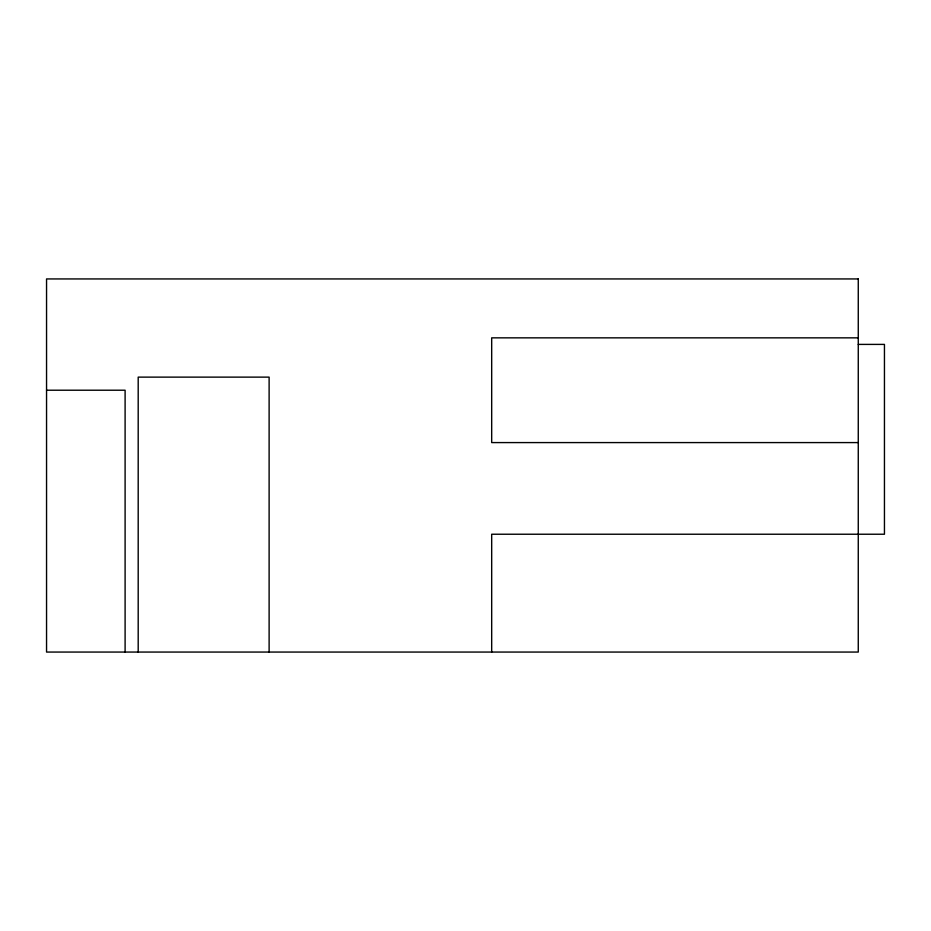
<?xml version="1.0" encoding="UTF-8"?>
<svg xmlns="http://www.w3.org/2000/svg" width="931" height="931" viewBox="0 0 931 931"><rect width="100%" height="100%" fill="white"/><g stroke="black" fill="none" stroke-linecap="round" stroke-linejoin="round"><path stroke-width="1.4" d="M858.266 337.848L491.684 337.848L491.684 442.586L858.266 442.586M858.266 344.4L884.45 344.4L884.45 534.231L491.684 534.231L491.684 652.061M46.55 390.217L125.103 390.217L125.103 652.061M269.117 652.061L269.117 377.125L138.195 377.125L138.195 652.061M858.266 278.939L46.55 278.939L46.55 652.061L858.266 652.061L858.266 278.939"/></g></svg>
